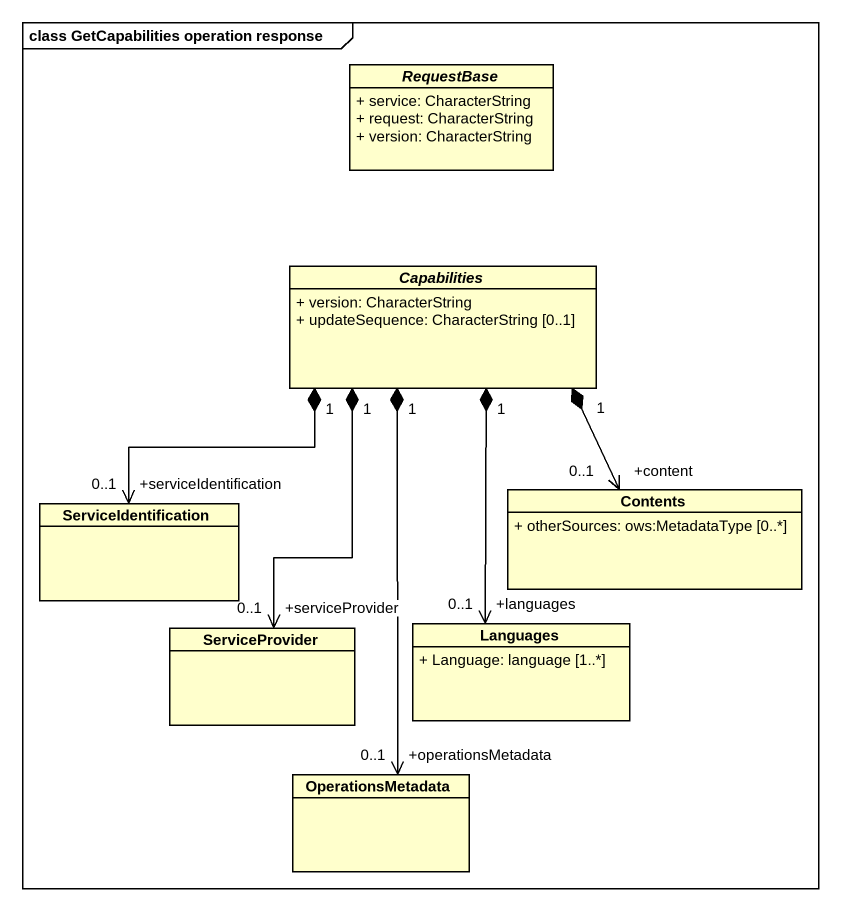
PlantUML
@startuml
mainframe class GetCapabilities operation response
hide circle
hide empty members
skinparam classAttributeIconSize 0
abstract class RequestBase {
  + service: CharacterString
  + request: CharacterString
  + version: CharacterString
}
abstract class Capabilities {
  + version: CharacterString
  + updateSequence: CharacterString [0..1]
}
class ServiceIdentification
class Contents {
  + otherSources: ows:MetadataType [0..*]
}
class ServiceProvider
class Languages {
  + Language: language [1..*]
}
class OperationsMetadata
ServiceIdentification "+serviceIdentification\n0..1" <-up-* "1" Capabilities
Contents "+content\n0..1" <-up-* "1" Capabilities
ServiceProvider "+serviceProvider\n0..1" <-up-* "1" Capabilities
Languages "+languages\n0..1" <-up-* "1" Capabilities
OperationsMetadata "+operationsMetadata\n0..1" <-up-* "1" Capabilities
@enduml
